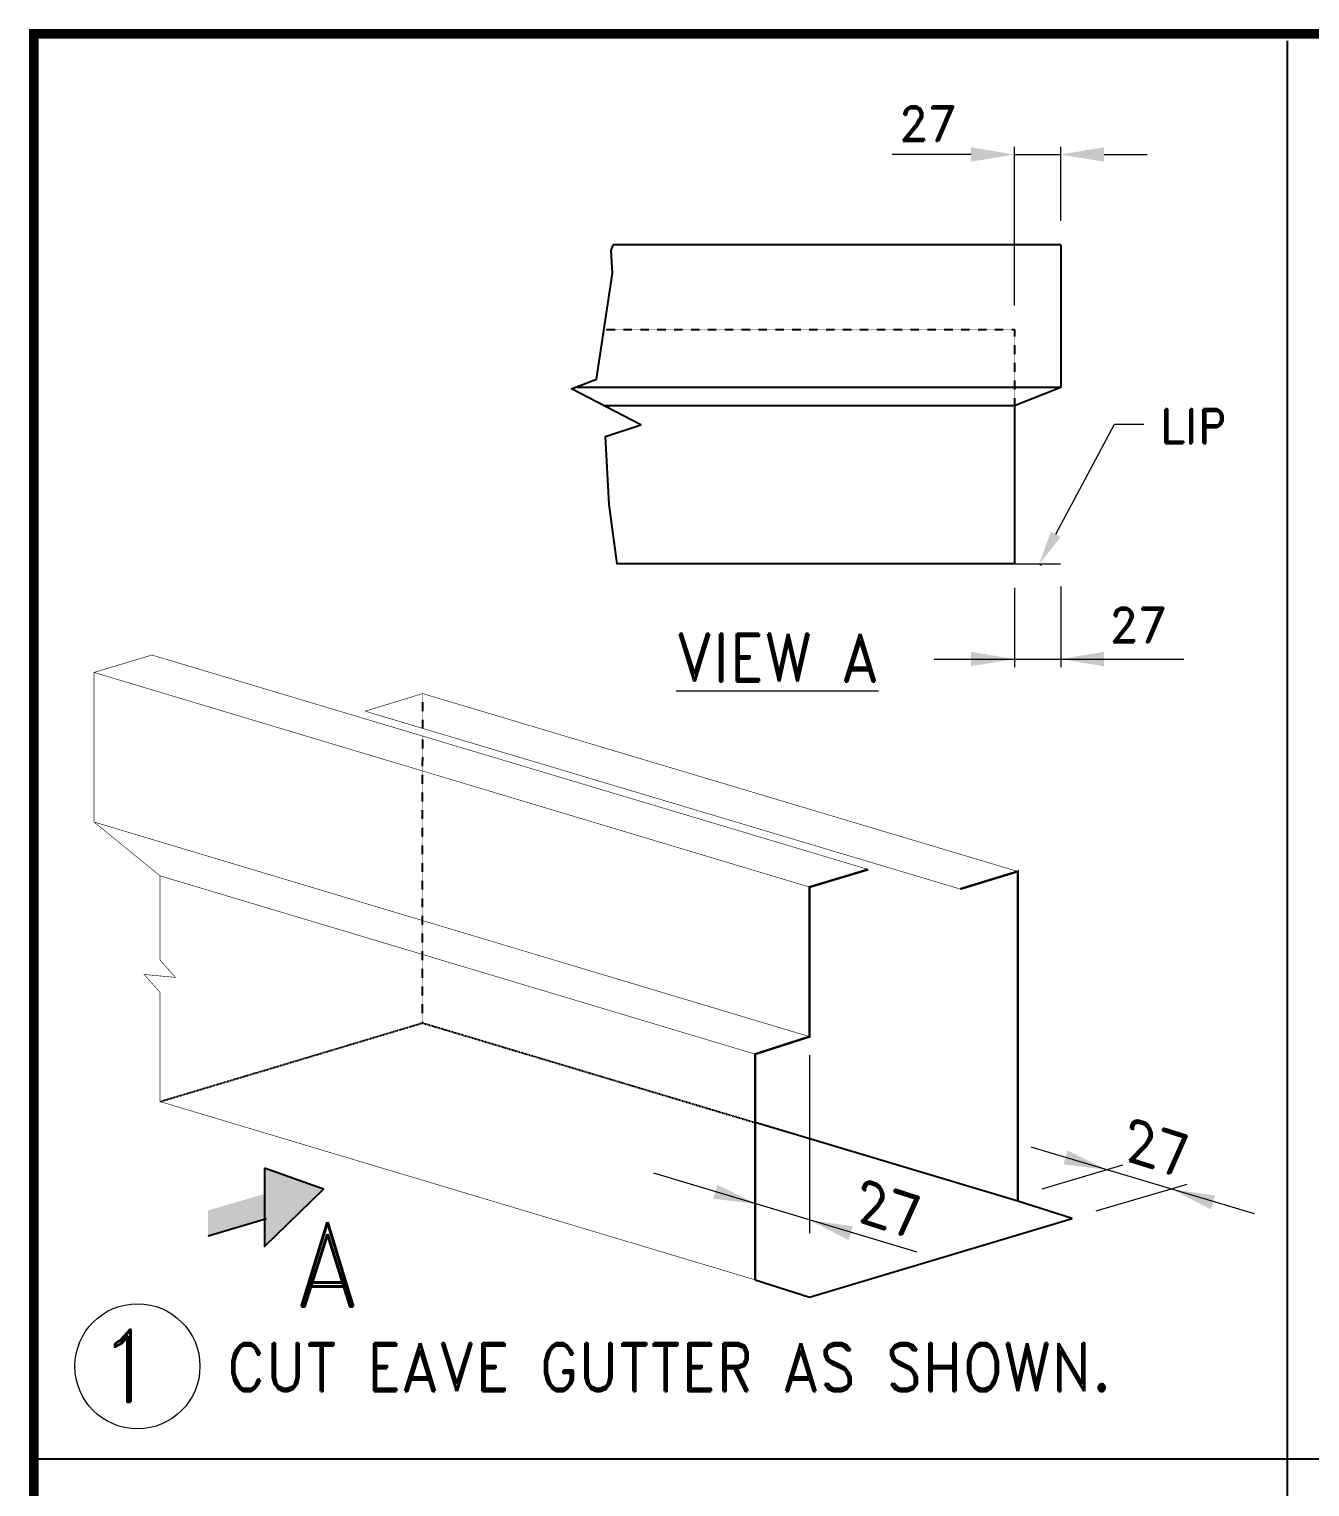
# Model space of a CAD drawing. Header units: millimetres. Extents: x 0 to 2669304, y -3314102 to 0.
# Drawn here: x 2461864 to 2474943, y -3173746 to -3158861 of the extents above; entities that cross this region are included whole.
import ezdxf

# ---------------------------------------------------------------- set-up
doc = ezdxf.new("R2010")
doc.units = ezdxf.units.MM
doc.header["$LTSCALE"] = 0.4
doc.header["$MEASUREMENT"] = 0
doc.header["$PDMODE"] = 34
doc.linetypes.add('HIDDEN', pattern=[0.375, 0.25, -0.125])
for name, color, linetype in [('COL', 4, 'Continuous'), ('M-Purlin', 213, 'Continuous'), ('SECONDARY', 6, 'Continuous'), ('TRIMS', 144, 'Continuous')]:
    doc.layers.add(name, color=color, linetype=linetype)
doc.layers.add('Dimensions', color=5, linetype='Continuous', lineweight=0)
doc.layers.add('TEXT', color=7, linetype='Continuous', lineweight=13)
doc.styles.add('ROMAND', font='romand.shx')

msp = doc.modelspace()

# ---------------------------------------------------------------- linework, layer by layer
at = {"color": 2, "linetype": 'Continuous'}
msp.add_line((2472203.8099, -3164330.6929), (2472186.5001, -3164330.6929), dxfattribs=at)
at = {"linetype": 'Continuous'}
for points, const_width in [([(2461913.4555, -3173460.8533), (2461913.4555, -3159225.2087)], 98.2504), ([(2471925.684, -3164321.6079), (2472398.7534, -3164321.6079)], 13.9354)]:
    msp.add_lwpolyline(points, dxfattribs=dict(at, const_width=const_width))
at = {"layer": 'COL'}
for p, q in [((2474709.571, -3158979.5828), (2474709.571, -3185592.6675)), ((2461913.4555, -3173460.8533), (2522931.5932, -3173460.8533))]:
    msp.add_line(p, q, dxfattribs=at)
at = {"layer": 'Defpoints', "color": 0, "linetype": 'ByBlock'}
for p in [(2472398.7534, -3161063.5416), (2471925.684, -3161929.353), (2471925.684, -3164321.6079), (2472398.7534, -3164308.4518)]:
    msp.add_point(p, dxfattribs=at)
at = {"layer": 'Dimensions'}
for p, q in [((2471925.684, -3161683.7271), (2471925.684, -3160063.4584)), ((2472398.7534, -3160817.9157), (2472398.7534, -3160063.4584)), ((2471483.5574, -3160141.0431), (2470676.2676, -3160141.0431)), ((2471925.684, -3160141.0431), (2472398.7534, -3160141.0431)), ((2472840.88, -3160141.0431), (2473283.0067, -3160141.0431)), ((2472348.1537, -3164019.5406), (2472948.3037, -3162893.2353)), ((2472948.3037, -3162893.2353), (2473248.409, -3162893.2353)), ((2471925.684, -3164567.2338), (2471925.684, -3165374.4229)), ((2472398.7534, -3164554.0777), (2472398.7534, -3165374.4229)), ((2471105.9181, -3165293.2973), (2473654.8171, -3165293.2973)), ((2469833.3721, -3169338.6162), (2469833.3721, -3171155.2257)), ((2474377.3873, -3170959.9495), (2472096.4461, -3170276.8559)), ((2473030.5573, -3170460.6747), (2472205.355, -3170706.7549)), ((2470934.1621, -3171350.5582), (2468242.1599, -3170544.3606)), ((2473686.6241, -3170657.1528), (2472758.4982, -3170931.6649))]:
    msp.add_line(p, q, dxfattribs=at)
for points in [[(2471483.5574, -3160067.3553), (2471483.5574, -3160214.7308), (2471925.684, -3160141.0431)], [(2472840.88, -3160067.3553), (2472840.88, -3160214.7308), (2472398.7534, -3160141.0431)], [(2472398.8298, -3164047.8821), (2472297.4776, -3163991.1991), (2472178.1047, -3164323.5973)], [(2471483.5574, -3165219.6096), (2471483.5574, -3165366.9851), (2471925.684, -3165293.2973)], [(2472840.88, -3165219.6096), (2472840.88, -3165366.9851), (2472398.7534, -3165293.2973)], [(2472468.0129, -3170311.211), (2472425.7323, -3170452.3914), (2472870.4138, -3170508.6428)], [(2468892.0449, -3170662.0661), (2468849.7643, -3170803.2465), (2469294.4458, -3170859.4979)], [(2473974.5203, -3170771.6598), (2473929.4138, -3170911.9629), (2473531.0579, -3170706.4917)], [(2470276.8346, -3171086.063), (2470231.7281, -3171226.3661), (2469833.3721, -3171020.8949)]]:
    msp.add_solid(points, dxfattribs=at)
at = {"layer": 'M-Purlin', "linetype": 'Continuous', "const_width": 98.2504}
msp.add_lwpolyline([(2461913.4555, -3187894.1192), (2539605.6915, -3187894.1192), (2539605.6915, -3158910.2629), (2461913.4555, -3158910.2629)], close=True, dxfattribs=at)
at = {"layer": 'SECONDARY', "linetype": 'Continuous'}
msp.add_lwpolyline([(2464268.0353, -3170493.157), (2464268.0353, -3171290.9387), (2464869.4607, -3170707.7399), (2464268.0353, -3170493.157)], dxfattribs=at)
at = {"layer": 'SECONDARY'}
msp.add_lwpolyline([(2464286.4022, -3171010.5731), (2463691.8101, -3171185.4032)], dxfattribs=at)
at = {"layer": 'SECONDARY', "linetype": 'Continuous'}
msp.add_solid([(2464869.4607, -3170707.7399), (2464268.0353, -3170493.157), (2464869.4607, -3170707.7399), (2464268.0353, -3171290.9387)], dxfattribs=at)
at = {"layer": 'SECONDARY'}
msp.add_solid([(2464270.7061, -3170753.766), (2463691.8101, -3170923.6866), (2464270.7061, -3171015.1839), (2463691.8101, -3171185.4032)], dxfattribs=at)
at = {"layer": 'TEXT'}
msp.add_circle((2462970.111, -3172514.9183), 638.6273, dxfattribs=at)
at = {"layer": 'TRIMS', "linetype": 'Continuous'}
for p, q in [((2472398.7534, -3162519.1031), (2471925.684, -3162708.6096)), ((2469833.3788, -3171810.4603), (2472513.839, -3171007.5767)), ((2469279.172, -3171632.2863), (2469833.3788, -3171810.4603))]:
    msp.add_line(p, q, dxfattribs=at)
for points in [[(2471925.684, -3162708.6096), (2471925.684, -3164321.6079), (2467868.1861, -3164321.6079), (2467787.7155, -3163714.9689), (2467751.2088, -3163021.2096), (2468109.6304, -3162901.6663), (2467403.2054, -3162534.6296), (2467659.2429, -3162436.2317), (2467821.7835, -3161354.3757), (2467809.1774, -3161122.5804), (2467829.1804, -3161063.5416)], [(2472398.7534, -3161063.5416), (2467829.1804, -3161063.5416)], [(2472398.7534, -3161063.5416), (2472398.7534, -3162519.1031)], [(2472398.7534, -3162519.1031), (2467443.6064, -3162519.1031)], [(2471925.684, -3162708.6096), (2467738.0597, -3162708.6096)], [(2472513.839, -3171007.5767), (2471959.6322, -3170829.4028), (2469279.1723, -3170026.6618)]]:
    msp.add_lwpolyline(points, dxfattribs=at)
at = {"layer": 'TRIMS', "linetype": 'HIDDEN'}
for points in [[(2467750.2165, -3161929.353), (2471925.684, -3161929.353), (2471925.684, -3162708.6096)], [(2465883.0071, -3166001.0992), (2465883.1884, -3165645.8354)], [(2463201.0122, -3169812.0063), (2465881.4724, -3169009.1227), (2465882.9676, -3166078.5819)], [(2465881.4724, -3169009.1227), (2469279.1723, -3170026.6618)]]:
    msp.add_lwpolyline(points, dxfattribs=at)
at = {"layer": 'TRIMS', "linetype": 'Continuous'}
for points, const_width in [([(2463118.6535, -3165252.399), (2462526.5193, -3165429.7621), (2462526.5179, -3166957.0511), (2463201.0122, -3167506.9191), (2463201.0122, -3168365.6497), (2463358.4731, -3168543.9161), (2463038.7565, -3168514.0445), (2463201.0122, -3168696.9729), (2463201.0122, -3169812.0063), (2469279.172, -3171632.6095)], 5.8527), ([(2471959.6322, -3167461.9294), (2465883.1884, -3165645.8354), (2465295.5023, -3165825.509)], 5.8527), ([(2470433.2202, -3167441.9142), (2469833.3721, -3167621.5879), (2469833.3721, -3169148.8776), (2469279.172, -3169327.5224), (2469279.173, -3171632.6092)], 23.411), ([(2471959.6322, -3170829.4028), (2471959.6322, -3167461.9294), (2471371.9461, -3167641.6031)], 23.411)]:
    msp.add_lwpolyline(points, dxfattribs=dict(at, const_width=const_width))
at = {"layer": 'TRIMS'}
for points, const_width in [([(2463118.6535, -3165252.399), (2470433.2202, -3167441.9142)], 5.8527), ([(2469833.3721, -3167621.5879), (2462526.5193, -3165429.7622)], 5.8527), ([(2471371.9461, -3167641.6031), (2465293.7863, -3165824.9962)], 5.8527), ([(2465882.9676, -3166078.5819), (2465883.0071, -3166001.0992)], 2.4582), ([(2462526.5179, -3166957.0511), (2469833.3721, -3169148.8776)], 5.8527), ([(2463201.0122, -3167506.9191), (2469279.172, -3169327.5224)], 5.8527)]:
    msp.add_lwpolyline(points, dxfattribs=dict(at, const_width=const_width))

# ---------------------------------------------------------------- texts
at = {"layer": 'TEXT', "linetype": 'Continuous', "style": 'ROMAND'}
for s, p in [('27', (2470745.187, -3160000.6181)), ('LIP', (2473409.7715, -3163090.425)), ('27', (2472891.5274, -3165119.7349))]:
    msp.add_text(s, height=348.37783, dxfattribs=at).set_placement(p)
at = {"layer": 'TEXT', "style": 'ROMAND', "width": 0.9}
for s, height, p in [('%%UVIEW A', 487.08865, (2468470.1715, -3165521.2403)), ('CUT EAVE GUTTER AS SHOWN.', 487.088652, (2463883.141, -3172767.4994))]:
    msp.add_text(s, height=height, dxfattribs=at).set_placement(p)
at = {"layer": 'TEXT', "linetype": 'Continuous', "style": 'ROMAND', "oblique": 342.13615047}
for p in [(2473051.2398, -3170398.9723), (2470313.6303, -3171024.0644)]:
    msp.add_text('27', height=418.06176, rotation=342.13615047, dxfattribs=at).set_placement(p)
at = {"layer": 'TEXT', "color": 7, "style": 'ROMAND', "width": 0.9}
msp.add_text('A', height=859.6907, dxfattribs=at).set_placement((2464577.8357, -3171903.8817))
at = {"layer": 'TEXT', "style": 'ROMAND'}
msp.add_text('1', height=736.8777, dxfattribs=at).set_placement((2462551.5194, -3172877.3761))

doc.saveas('drawing.dxf')
